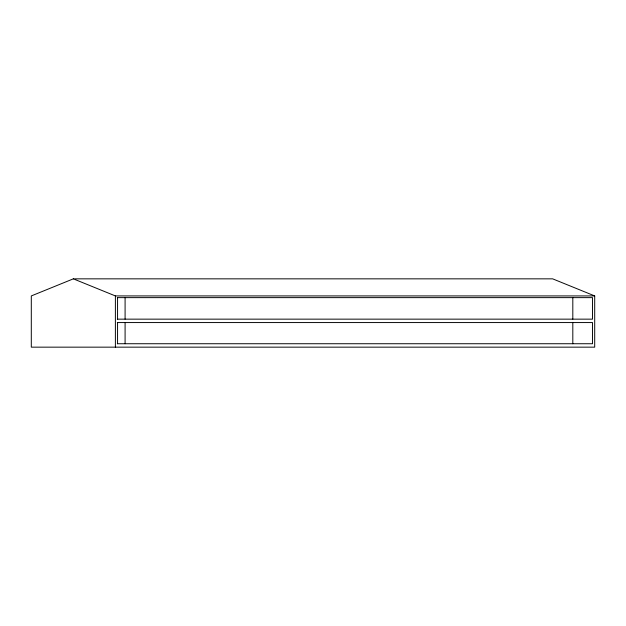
<?xml version="1.0" encoding="UTF-8"?>
<svg xmlns="http://www.w3.org/2000/svg" width="626" height="626" viewBox="0 0 626 626"><rect width="100%" height="100%" fill="white"/><g stroke="black" fill="none" stroke-linecap="round" stroke-linejoin="round"><path stroke-width="0.94" d="M73.344 278.844L31.3 295.926L31.3 347.156L594.7 347.156L594.7 295.926L552.656 278.844L73.344 278.844L115.387 295.926L594.7 295.926M117.344 297.632L592.525 297.632L592.525 319.15L117.344 319.15M117.344 322.562L592.525 322.562L592.525 343.737L117.344 343.737M572.813 297.632L572.813 319.15M572.813 322.562L572.813 343.737M125.09 297.632L125.09 319.15M125.09 322.562L125.09 343.737M117.563 297.632L117.563 319.15M117.563 322.562L117.563 343.737M115.387 295.926L115.387 347.156"/></g></svg>
